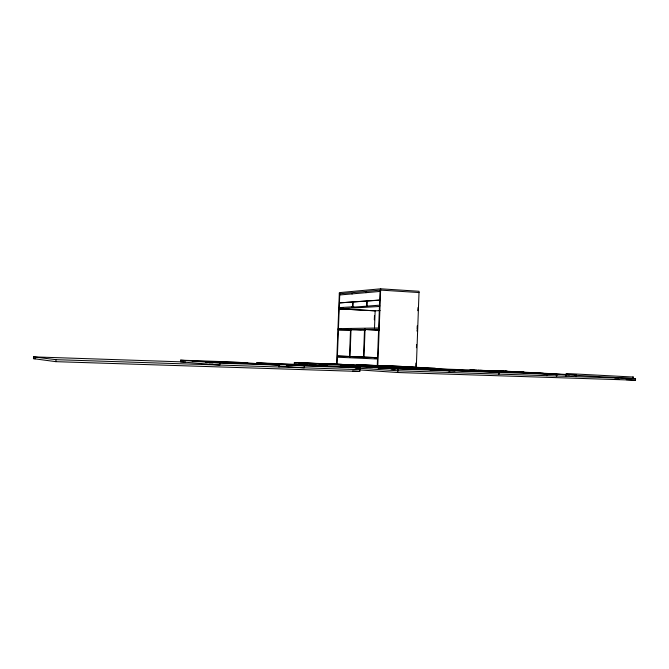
<?xml version="1.0" encoding="UTF-8"?>
<svg xmlns="http://www.w3.org/2000/svg" width="669" height="669" viewBox="0 0 669 669"><rect width="100%" height="100%" fill="white"/><g stroke="black" fill="none" stroke-linecap="round" stroke-linejoin="round"><path stroke-width="1" d="M632.774 378.445L632.815 377.032L633.275 377.048L633.234 378.453M359.32 369.89L397.796 372.516L635.5 380.193L635.55 378.604L574.529 375.234M546.473 375.669L546.531 374.021M547.033 375.685L547.083 374.038L478.318 370.233M556.29 375.995L556.349 374.356M556.851 376.011L556.901 374.372L487.4 370.542M566.033 376.312L566.091 374.682M566.685 373.511L566.25 373.494L566.584 376.329M575.7 376.63L575.75 375.008M576.243 376.655L576.293 375.025L505.371 371.161M498.48 374.088L498.539 372.407M499.066 374.105L499.124 372.424L434.039 368.719M408.316 368.326L408.291 368.853L407.58 368.811M415.424 367.699L415.441 367.239L397.127 366.202L355.967 364.772L416.085 367.273L426.964 367.883L426.947 368.36M415.775 365.985L415.884 363.058M416.436 347.738L416.553 344.627M417.122 328.864L417.23 325.836M417.782 310.7L418.092 307.397M416.068 367.741L416.085 367.273M416.294 367.925L419.062 291.274L380.678 288.807L339.35 292.637L336.624 364.087M427.616 368.402L427.633 367.925L373.737 365.809L373.72 366.286L373.143 365.776M449.167 372.457L449.234 370.751M449.777 372.482L449.836 370.768L388.714 367.164M342.938 367.197L342.996 365.634L478.837 370.25M351.886 293.9L352.379 293.858M351.877 307.272L379.699 305.173L379.649 306.461L339.041 308.835L339.091 307.648L351.401 306.895L353.918 307.389M352.68 302.438L352.496 307.372L352.989 307.339L353.215 301.418M354.06 365.592L354.085 365.115L337.444 364.128L294.352 362.631L294.293 364.036L297.412 364.245M354.645 365.625L354.662 365.149L294.352 362.631M342.996 365.634L359.253 366.637L359.897 367.214L359.922 366.679L378.336 367.816L476.102 371.128M185.664 361.996L33.534 356.878L33.45 358.643L55.87 361.661L359.788 371.462L359.922 367.875L341.75 366.712M365.91 292.671L366.445 292.211L366.428 292.629M366.528 306.527L366.763 300.44M367.055 306.494L367.281 300.406M362.071 366.152L365.149 366.261L365.174 365.767L310.249 363.61L310.232 364.103L309.714 363.585M374.314 319.815L374.473 315.676M374.498 328.312L375.15 310.826L339.2 308.827L338.439 328.638M377.266 365.7L378.621 329.273M378.671 327.977L379.465 306.477M379.515 305.181L380.076 290.145M377.818 365.583L380.678 288.807M378.336 367.816L378.311 368.376L379.03 368.418L379.047 367.858L476.93 371.17M391.992 366.871L384.575 366.436L384.558 366.921L383.956 366.403M397.796 372.516L397.921 369.02L379.047 367.858M278.998 367.005L279.073 365.157L263.435 364.061L205.759 362.088L192.672 361.093L192.655 361.67L192.204 361.059L180.571 360.173L180.505 361.845L219.858 365.057L219.934 363.175L206.269 362.13L206.244 362.732L205.759 362.088M359.922 367.875L304.303 366.01L287.854 364.889L287.829 365.475L287.21 365.433L287.235 364.848L271.455 363.769L271.438 364.337L270.886 363.735L256.821 362.774L256.762 364.413M304.303 366.01L304.228 367.833L278.429 365.976M365.174 365.767L372.357 366.194L319.966 364.212L319.949 364.714L319.406 364.179M326.614 364.622L326.556 366.135L324.473 366.002M350.732 330.419L338.238 329.834L338.288 328.646L378.855 327.977L378.805 329.265L365.048 329.457L379.273 330.152M337.084 364.153L338.397 329.834M339.242 307.64L339.777 293.783M192.204 361.059L247.864 362.966L247.839 363.543L247.321 362.933L233.966 361.996L180.571 360.173M55.87 361.661L55.962 359.663L33.534 356.878M339.308 293.825L380.628 290.095L419.02 292.545L418.434 292.587M339.727 294.97L380.025 291.433M379.708 300.03L339.426 302.89L379.841 300.172M380.109 310.583L374.983 310.834L339.041 308.835M338.238 329.834L350.531 329.658M417.088 329.867L417.038 331.138M525.884 372.692L534.146 372.968M538.269 373.11L543.429 373.285M367.465 367.457L372.608 367.632M286.039 364.831L343.197 366.696M367.105 367.465L371.228 367.599M390.771 368.795L395.956 368.97M397.921 369.02L576.293 375.025M209.364 362.841L212.993 362.941M219.934 363.175L279.073 365.157M287.21 365.433L292.386 365.608M391.499 368.836L394.618 368.945M430.995 370.166L435.168 370.308M450.822 370.835L454.995 370.977M33.45 358.643L35.532 358.709M635.55 378.604L397.863 370.768L355.214 368M55.962 359.663L359.855 369.664M298.215 362.874L341.633 364.379M360.29 365.023L401.743 366.461M309.697 364.07L315.885 364.279M386.54 366.712L435.536 368.368L427.633 367.925M319.381 364.672L327.593 364.956M340.496 365.416L347.094 365.625M383.931 366.888L385.98 366.955M398.916 367.415L405.439 367.624M421.47 368.193L424.899 368.293M480.35 370.333L488.93 370.626M489.44 370.651L497.962 370.935M498.472 370.952L506.926 371.245M256.821 362.774L322.968 365.508M477.022 370.275L469.897 370.032L475.007 370.317M479.054 370.35L507.545 371.32M487.291 370.961L479.088 370.551M497.661 371.312L506.993 371.63M514.244 371.88L523.576 372.198M270.886 363.735L341.065 366.662M359.253 366.637L454.953 369.915M459.779 370.174L462.856 370.283M479.272 370.835L482.349 370.944M498.355 371.395L505.63 371.646M513.951 371.931L524.354 372.282M349.745 356.485L337.393 356.017L349.519 356.518M363.292 357.045L350.004 356.544L363.493 357.112M377.241 357.631L364.011 357.129L377.567 357.698M358.166 357.254L363.284 357.447M374.172 357.932L377.224 358.049M337.352 357.204L377.517 358.994M374.214 329.483L379.29 329.733M379.139 330.177L364.53 329.466L351.024 329.658L365.324 330.344M338.288 328.646L341.524 328.788M356.151 329.491L361.252 329.742M566.25 373.494L633.275 377.048M496.415 370.852L569.327 374.949M351.886 306.87L353.926 306.987M339.091 307.648L343.356 307.874M614.778 379.014L618.917 379.248M626.176 379.666L635.5 380.193M354.662 365.149L364.563 365.734L365.149 366.261M300.54 364.446L307.824 364.914M314.07 365.324L318.235 365.592M344.819 367.323L349.151 367.607M247.864 362.966L262.85 364.02M352.613 370.944L359.788 371.462M350.548 329.257L349.502 356.928L349.996 356.953L351.041 329.248L350.548 329.257M364.538 329.048L363.476 357.53L363.995 357.547L365.065 329.039L364.538 329.048"/></g></svg>
